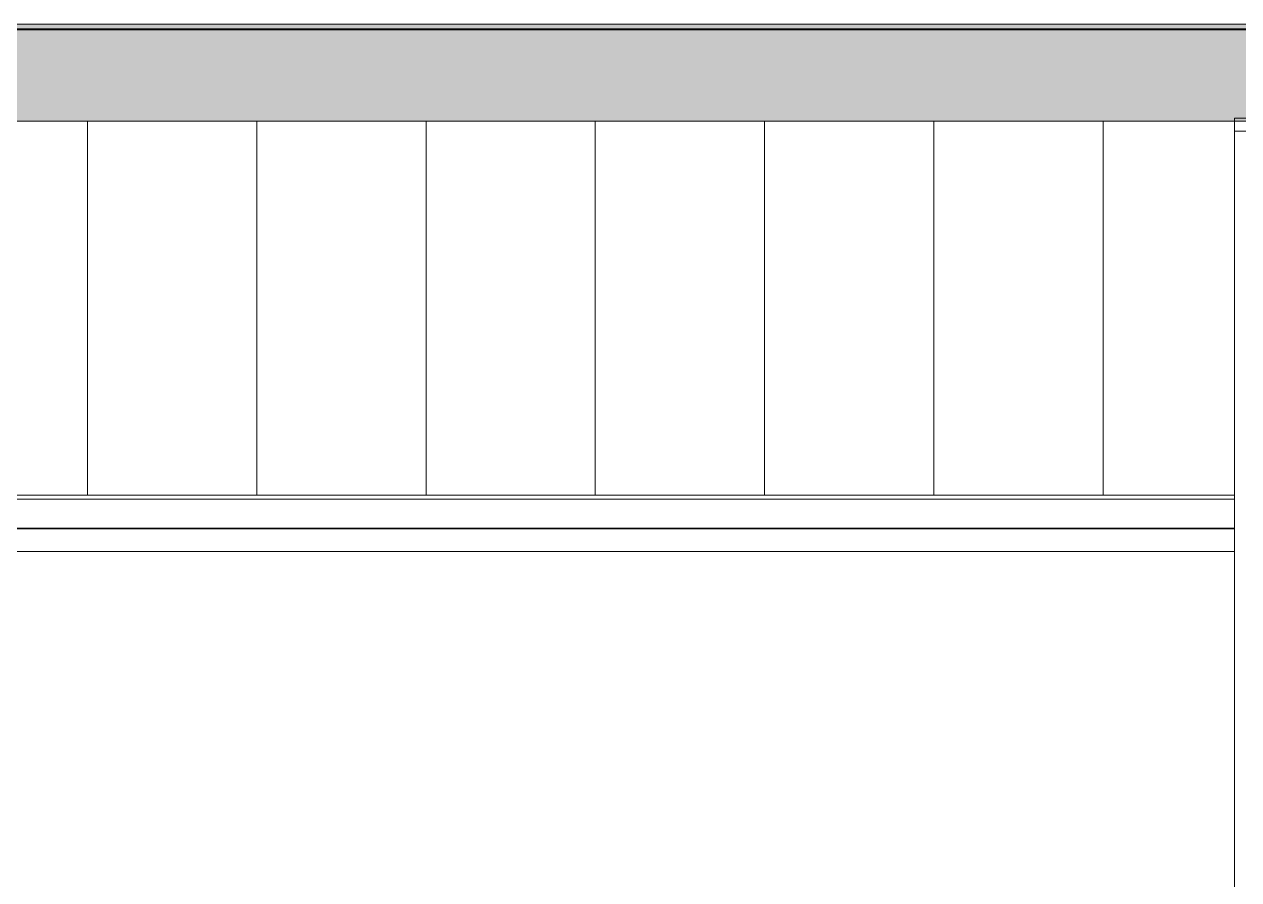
# Model space of a CAD drawing. Header units: inches. Extents: x 21386 to 98546, y -290 to 853.
# Drawn here: x 25545.6 to 25686.9, y 296.8 to 396.3 of the extents above; entities that cross this region are included whole.
import ezdxf

# ---------------------------------------------------------------- set-up
doc = ezdxf.new("R2010")
doc.units = ezdxf.units.IN
doc.header["$MEASUREMENT"] = 0
for name, color, linetype, lineweight in [('A-CLNG', 13, 'Continuous', 13), ('A-CLNG-PATT', 13, 'Continuous', 25), ('A-WALL', 113, 'Continuous', 13), ('A-WALL-PATT', 111, 'Continuous', 25), ('S-BEAM', 12, 'Continuous', 13)]:
    doc.layers.add(name, color=color, linetype=linetype, lineweight=lineweight)
pattern_1 = [(45, (22097.104, 100.19), (-19.00703, 19.00703), []), (45, (22097.104, 128.99), (-19.00703, 19.00703), [])]

# ---------------------------------------------------------------- blocks, each defined once
blk = doc.blocks.new('Girt_Z - 10_D-1351983-Building Section - East_West looking North')
at = {"layer": 'S-BEAM', "lineweight": 9}
h = blk.add_hatch(dxfattribs=at)
h.set_pattern_fill('FP_1', color=8, style=0, pattern_type=2)
h.set_pattern_definition(pattern_1)
h.paths.add_polyline_path([(22819.61, 395.63), (26270.39, 395.63), (26270.39, 395.74), (22783.52, 395.74), (22783.52, 395.63), (22802.07, 395.63)], flags=0)
at = {"layer": 'S-BEAM', "color": 7}
for p, q in [((26270.39, 395.74), (22783.52, 395.74)), ((26270.39, 395.63), (22783.52, 395.63))]:
    blk.add_line(p, q, dxfattribs=at)
blk = doc.blocks.new('columns and girder2 - one-1334686-Building Section - East_West looking North')
at = {"layer": 'S-BEAM', "lineweight": 9}
h = blk.add_hatch(dxfattribs=at)
h.set_pattern_fill('FP_1', color=8, style=0, pattern_type=2)
h.set_pattern_definition(pattern_1)
h.paths.add_polyline_path([(25686.39, 383.85), (25696.39, 383.85), (25696.39, 385.35), (25686.39, 385.35)], flags=0)
at = {"layer": 'S-BEAM', "color": 7}
for p, q in [((25686.39, 383.85), (25686.39, 385.35)), ((25686.39, 385.35), (25696.39, 385.35)), ((25686.39, 383.85), (25696.39, 383.85))]:
    blk.add_line(p, q, dxfattribs=at)
at = {"layer": 'S-BEAM', "color": 8, "lineweight": 9}
blk.add_line((25686.39, 226.93), (25686.39, 383.85), dxfattribs=at)
blk = doc.blocks.new('Girt_Z - 10_D-1772157-Building Section - East_West looking North')
at = {"layer": 'S-BEAM', "color": 8, "lineweight": 9}
for p, q in [((25406.89, 341.54), (25686.39, 341.54)), ((25406.89, 341.06), (25686.39, 341.06)), ((25406.89, 337.69), (25686.39, 337.69)), ((25406.89, 337.61), (25686.39, 337.61))]:
    blk.add_line(p, q, dxfattribs=at)

msp = doc.modelspace()

# ---------------------------------------------------------------- hatches: boundary and pattern name
at = {"layer": 'A-CLNG-PATT', "lineweight": 9}
h = msp.add_hatch(dxfattribs=at)
h.set_pattern_fill('FP_5', color=8, style=0, pattern_type=2)
h.set_pattern_definition([(161.57, (22098.064, 101.149), (-7.6802237, -0.0009796), [0, -54.643, 6.067, 0]), (18.43, (22096.144, 101.149), (-7.6802237, 0.0009796), [0, -54.643, 6.067, 0]), (108.43, (22098.064, 101.149), (3.8382953, -19.2013653), [18.211, -42.499]), (71.57, (22096.144, 101.149), (3.8382953, 19.2013653), [18.211, -42.499])])
h.paths.add_polyline_path([(26281.39, 385.02), (26281.39, 396.28), (22791.52, 396.28), (22791.52, 385.02), (26223.61, 385.02)], flags=0)
at = {"layer": 'A-WALL-PATT', "lineweight": 9}
h = msp.add_hatch(dxfattribs=at)
h.set_pattern_fill('FP_11', color=8, style=0, pattern_type=2)
h.set_pattern_definition([(90, (26281.328, 0), (-19.685, 1e-15), [])])
h.paths.add_polyline_path([(22791.39, 337.69), (22791.28, 337.87), (22791.2, 341.08), (22790.75, 341.46), (22790.82, 341.54), (22791.39, 341.06), (22791.39, 388.92), (22791.52, 388.92), (22791.52, 389.49), (22785.32, 389.49), (22785.23, 388.21), (22784.78, 387.74), (22784.14, 387.74), (22784.14, 337.8), (22791.28, 337.75)], flags=0)
h.paths.add_polyline_path([(22791.39, 335.58), (22791.39, 337.69), (22784.14, 337.69), (22784.14, 335.58), (22784.52, 335.58)], flags=0)
h.paths.add_polyline_path([(25662.13, 341.54), (25686.39, 341.54), (25686.39, 385.02), (25406.89, 385.02), (25406.89, 341.54), (25521.76, 341.54)], flags=0)
h.paths.add_polyline_path([(26258.7, 341.54), (26259.39, 341.54), (26259.39, 385.02), (25985.89, 385.02), (25985.89, 341.54), (26223.61, 341.54)], flags=0)
h.paths.add_polyline_path([(25802.5, 341.54), (25975.89, 341.54), (25975.89, 385.02), (25696.39, 385.02), (25696.39, 341.54)], flags=0)
h.paths.add_polyline_path([(25396.89, 341.54), (25396.89, 385.02), (25117.39, 385.02), (25117.39, 341.54), (25241.01, 341.54)], flags=0)
h.paths.add_polyline_path([(22799.39, 341.54), (23080.89, 341.54), (23080.89, 385.02), (22799.39, 385.02), (22799.39, 349.86)], flags=0)
h.paths.add_polyline_path([(25107.39, 341.54), (25107.39, 385.02), (24827.89, 385.02), (24827.89, 341.54), (25100.64, 341.54)], flags=0)
h.paths.add_polyline_path([(23090.89, 341.54), (23370.39, 341.54), (23370.39, 385.02), (23090.89, 385.02), (23090.89, 383.85)], flags=0)
h.paths.add_polyline_path([(23411.37, 341.54), (23629.22, 341.54), (23659.89, 382.75), (23659.89, 385.02), (23380.39, 385.02), (23380.39, 383.17), (23405.18, 349.86)], flags=0)
h.paths.add_polyline_path([(23380.39, 341.54), (23410.13, 341.54), (23380.39, 381.5), (23380.39, 349.86)], flags=0)
h.paths.add_polyline_path([(24786.79, 341.54), (24787.28, 341.54), (24817.89, 382.68), (24817.89, 385.02), (24538.39, 385.02), (24538.39, 383.1), (24569.32, 341.54), (24767.02, 341.54)], flags=0)
h.paths.add_polyline_path([(24788.52, 341.54), (24817.89, 341.54), (24817.89, 381), (24794.71, 349.86)], flags=0)
h.paths.add_polyline_path([(24567.58, 341.54), (24568.07, 341.54), (24538.39, 381.42), (24538.39, 341.54), (24539.16, 341.54)], flags=0)
h.paths.add_polyline_path([(24528.39, 341.54), (24528.39, 385.02), (24248.89, 385.02), (24248.89, 341.54), (24468.97, 341.54)], flags=0)
h.paths.add_polyline_path([(23669.89, 341.54), (23949.39, 341.54), (23949.39, 385.02), (23669.89, 385.02), (23669.89, 349.86)], flags=0)
h.paths.add_polyline_path([(23630.47, 341.54), (23659.89, 341.54), (23659.89, 381.08), (23636.65, 349.86)], flags=0)
h.paths.add_polyline_path([(24238.89, 341.54), (24238.89, 385.02), (23959.39, 385.02), (23959.39, 341.54), (24118.05, 341.54)], flags=0)

# ---------------------------------------------------------------- linework, layer by layer
at = {"layer": 'A-CLNG', "color": 7}
for p, q in [((22791.52, 396.28), (26281.39, 396.28)), ((26281.39, 385.02), (22791.52, 385.02))]:
    msp.add_line(p, q, dxfattribs=at)
at = {"layer": 'A-WALL', "color": 8, "lineweight": 9}
msp.add_line((25686.39, 335), (25406.89, 335), dxfattribs=at)

# ---------------------------------------------------------------- block references
at = {"layer": 'S-BEAM', "color": 8, "lineweight": 9}
for name in ['Girt_Z - 10_D-1351983-Building Section - East_West looking North', 'Girt_Z - 10_D-1772157-Building Section - East_West looking North']:
    msp.add_blockref(name, (0, 0), dxfattribs=at)
at = {"layer": 'S-BEAM', "color": 7}
msp.add_blockref('columns and girder2 - one-1334686-Building Section - East_West looking North', (0, 0), dxfattribs=at)

doc.saveas('drawing.dxf')
